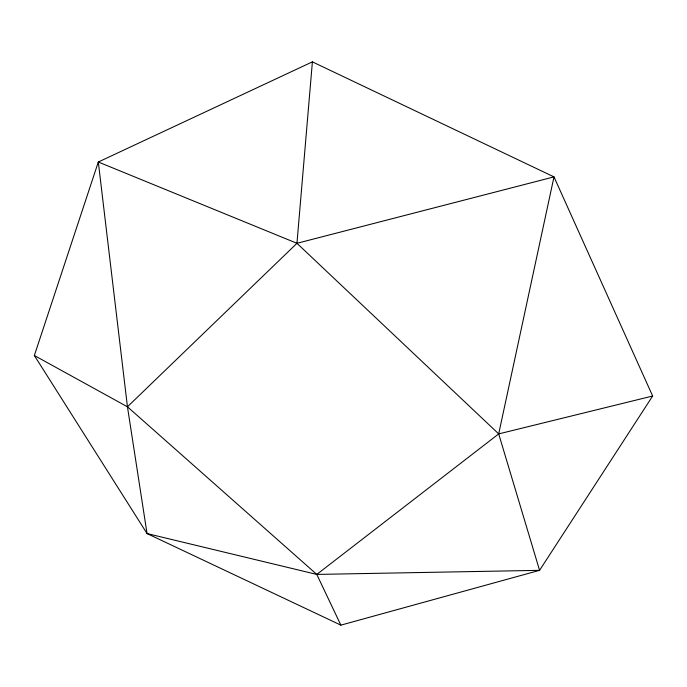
<?xml version="1.0" encoding="UTF-8"?>
<svg xmlns="http://www.w3.org/2000/svg" width="687" height="687" viewBox="0 0 687 687"><rect width="100%" height="100%" fill="white"/><g stroke="black" fill="none" stroke-linecap="round" stroke-linejoin="round"><path stroke-width="1.03" d="M340.881 625.144L316.784 574.418L127.447 406.798L98.31 162.012L296.956 243.301L553.988 176.885L498.693 433.901L539.578 570.339L316.784 574.418L147.044 533.559L127.447 406.798L296.956 243.301L312.396 61.856L553.988 176.885L652.65 396.021L539.578 570.339L340.881 625.144L147.044 533.559L34.35 355.505L98.31 162.012L312.396 61.856M316.784 574.418L498.693 433.901L652.65 396.021M34.35 355.505L127.447 406.798M296.956 243.301L498.693 433.901"/></g></svg>
